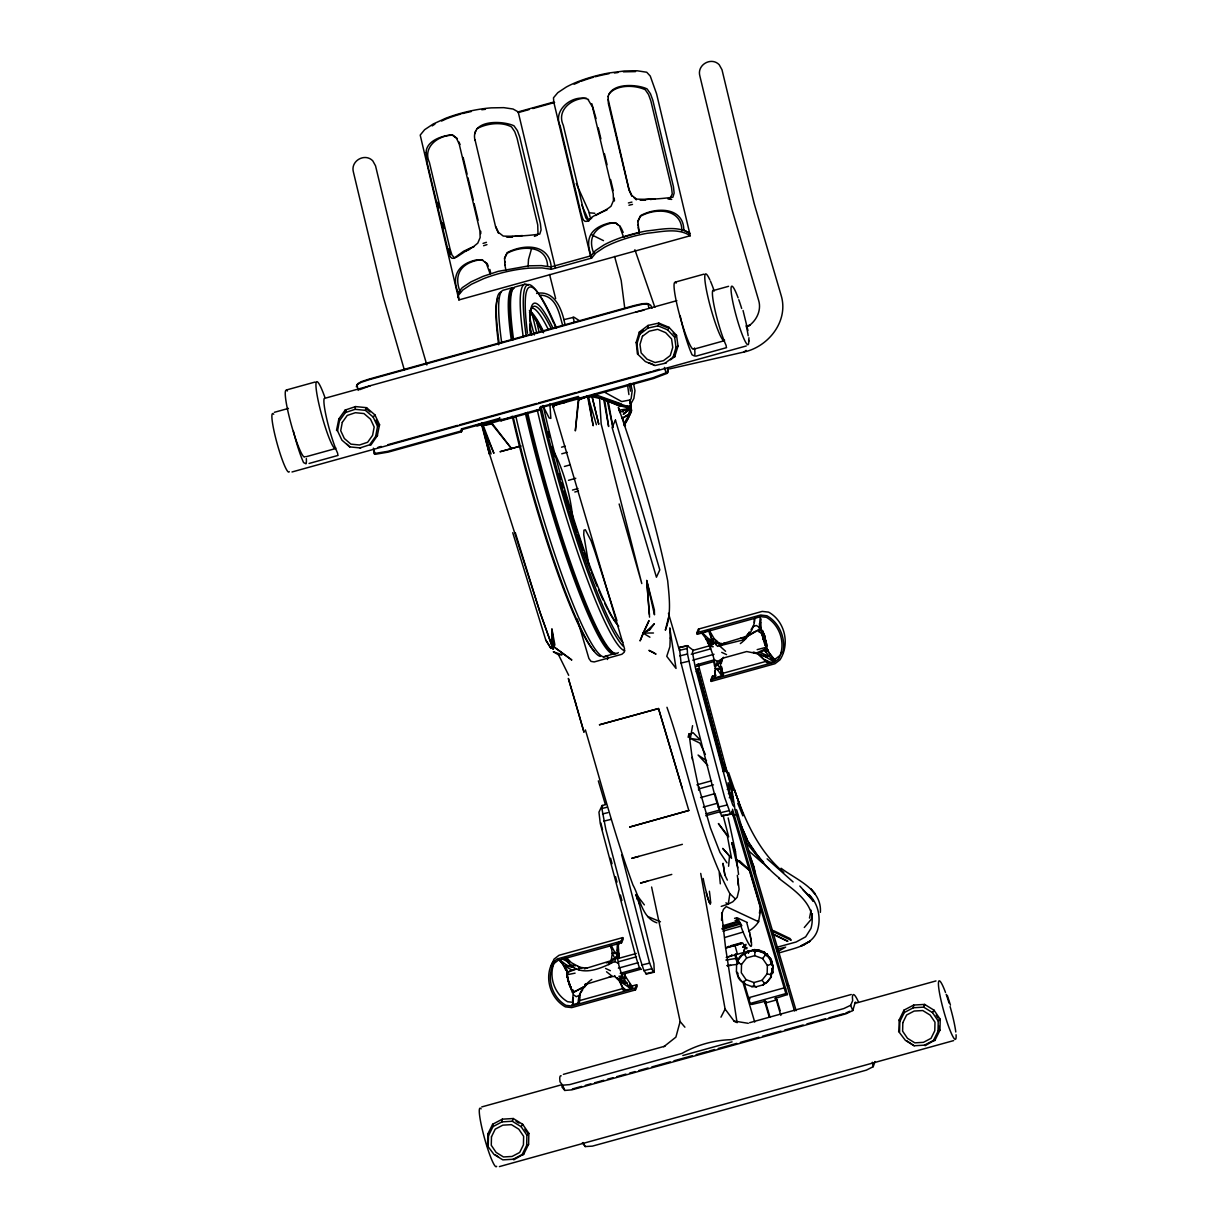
<?xml version="1.0" encoding="UTF-8"?>
<svg xmlns="http://www.w3.org/2000/svg" width="1228" height="1228" viewBox="0 0 1228 1228"><rect width="100%" height="100%" fill="white"/><g stroke="black" fill="none" stroke-linecap="round" stroke-linejoin="round"><path stroke-width="1.5" d="M504.769 265.248L504.785 261.318M611.774 949.275L610.04 945.053L610.991 945.053L612.281 953.189L610.869 963.381C593.277 972.039 575.84 976.46 564.696 957.901L565.755 957.333L570.375 964.824L575.425 965.837M638.146 224.386L639.327 233.32M698.609 790.218L698.64 786.595L710.413 827.872L719.961 852.432L726.976 862.87M572.54 1000.759L573.507 990.535L571.035 988.862L569.976 986.023L566.86 974.786L567.09 970.473L559.201 959.436L567.029 965.392L573.553 967.234L563.821 965.653L571.803 969.936L576.653 968.953L566.645 972.653M722.018 658.653L721.404 663.243M631.806 196.158L629.043 190.14L608.351 103.382L608.167 96.106M729.094 946.22L725.564 948.077M745.949 944.332L743.615 952.498L737.429 954.248L735.019 945.468L741.144 943.733L741.159 942.874L730.813 945.744M551.925 629.074L551.725 641.2L554.028 646.941L571.68 659.912L554.028 646.941L551.925 629.074L554.856 644.746L554.028 646.941M754.299 622.55L754.376 618.743M624.162 425.671L625.912 420.283L631.484 410.843L630.839 403.997L633.878 398.409L634.968 390.673L633.51 383.458M624.53 975.017L632.65 987.343L631.038 988.77C620.063 976.475 615.658 959.452 617.546 943.242L618.789 942.628L617.377 950.748L618.436 949.873M649.412 614.43L646.711 580.491L654.37 609.932L654.478 614.783L646.711 580.491L649.551 617.131M487.577 1144.849L487.838 1133.981L492.643 1124.249L502.313 1119.168L513.289 1118.524L522.683 1124.311L528.869 1133.398L528.593 1144.281L526.659 1145.386L522.161 1154.504L513.104 1159.263L502.82 1159.861L494.009 1154.443L487.255 1145.54L488.222 1145.924L488.483 1135.746L492.965 1126.629L502.022 1121.87L512.306 1121.256L521.117 1126.69L526.904 1135.194L526.659 1145.386M898.927 1030.753L899.188 1019.869L903.992 1010.137L913.663 1005.057L924.638 1004.412L934.032 1010.199L940.218 1019.286L939.942 1030.169L938.008 1031.274L933.51 1040.392L924.454 1045.151L914.169 1045.765L905.358 1040.331L898.604 1031.428L899.571 1031.812L899.832 1021.635L904.315 1012.517L913.371 1007.758L923.656 1007.144L932.466 1012.578L938.253 1021.082L938.008 1031.274M938.806 1029.524L938.883 1026.132M745.242 984.303L743.999 982.124C740.3 981.755 736.6 977.012 738.013 973.39L736.416 971.517L736.616 964.272L738.304 962.921C737.015 959.175 740.699 953.649 744.782 954.709L746.655 957.917L741.528 964.425L741.298 972.73L746.041 979.637L753.946 982.538L762.005 980.297L767.147 973.789L767.377 965.484L762.634 958.577L754.729 955.676L746.655 957.917M767.147 973.789L770.616 974.74L772.489 973.006L772.688 965.761L770.923 964.272L767.377 965.484M772.489 973.006L773.041 965.868L771.798 962.829M761.375 615.612L760.316 616.18L759.011 631.622L761.483 633.341L766.364 648.445L765.474 651.623L773.793 661.708L774.853 661.155L775.236 660.326L767.991 651.408M766.364 646.419L766.042 640.632L766.472 645.437L766.625 643.242M625.866 422.616L630.517 413.038L630.21 399.929L621.736 401.571L603.976 391.87M748.712 341.568L748.942 337.761M761.145 629.012L760.792 622.396M754.729 955.676L755.02 951.332L757.983 949.72L755.02 951.332L753.531 950.272L755.312 949.597L756.74 950.825L758.428 949.889L764.2 951.992M528.055 266.691L528.5 259.43L531.432 249.054M605.665 804.678L602.088 805.522L598.957 812.168L600.262 823.466L636.027 957.395L639.143 966.958L641.123 969.414M638.514 900.738L653.925 963.734L654.278 972.177L646.588 974.004L643.886 970.611L639.635 957.41L605.788 829.238L601.874 808.5L602.088 805.522L603.148 805.721M731.811 811.125L731.596 814.103L730.553 813.888L724.643 797.494L690.796 669.321L687.511 654.033L687.097 645.621L693.329 650.349L692.408 652.36L695.294 667.418L729.632 795.437L732.763 805L734.743 807.456L732.011 790.249L698.164 664.056M721.511 920.294L722.033 913.31L723.445 909.365L726.208 906.586L758.582 921.737L758.121 920.616M731.596 814.103L721.619 816.021L715.863 799.597L681.064 663.059L679.406 647.448L687.097 645.621M725.103 771.522L697.535 668.753L725.103 771.522L723.185 771.384M371.224 444.29L360.019 447.913L349.734 446.885L341.906 440.146L337.546 430.859L339.435 420.851L345.36 412.577L355.076 409.323L355.567 406.575L366.543 407.665L374.908 414.864L379.559 424.781L377.226 436.14L375.661 436.37L369.735 444.643L370.902 444.981L377.533 435.449M573.338 1003.522L571.895 1004.903L579.232 1002.877L580.368 993.084L582.594 990.06M573.353 997.873L572.678 1004.965M728.572 866.247L729.509 856.07L722.709 848.379L731.55 858.295L727.36 836.007L718.38 823.543L728.664 836.805L722.939 814.87M782.896 652.651C785.966 638.545 779.626 622.934 766.947 615.765L760.562 615.028L696.813 632.712L697.274 634.293L760.715 616.656L766.364 617.285C780.302 625.282 786.242 644.546 778.675 658.837L774.223 662.26L710.766 679.836L711.227 681.402L774.991 663.719L779.995 659.82C790.141 644.178 785.045 621.245 768.605 612.127L762.235 611.406L698.471 629.089L696.813 632.712M762.573 631.913L763.877 634.922L762.941 631.867L763.294 632.942M765.996 646.496L766.855 645.084L766.502 646.128M578.173 1003.429C578.02 993.59 584.006 984.979 591.789 979.453M568.134 974.541L567.29 973.282M721.88 670.427L721.373 666.512L723.231 675.461L714.496 677.902C717.536 661.785 710.536 645.682 701.956 632.374L701.004 632.359L703.905 635.705M579.033 1000.467L579.447 997.397M762.634 958.577L764.937 955.537L764.123 951.654M668.631 617.177L665.346 630.194C671.701 614.507 669.245 597.13 667.679 580.752C655.829 521.854 638.084 464.061 618.359 407.404L619.879 412.577M761.099 618.943L760.516 623.026L759.318 623.962M666.957 707.282C688.601 768.989 698.993 835.531 729.877 893.708L728.265 904.084L721.235 906.387M744.183 951.24L745.12 945.637M759.411 913.171L760.378 907.584M690.213 739.118L692.577 725.656M491.093 453.961L482.988 426.699L483.986 424.504M513.104 1119.506L513.289 1118.524L512.306 1121.256M924.454 1005.41L924.638 1004.412L923.656 1007.144M624.361 424.98L628.091 418.548L628.782 414.911M355.567 406.575L345.191 410.06L338.867 418.901L336.533 430.26L337.546 430.859M375.661 436.37L377.549 426.377L373.189 417.075L365.361 410.336L355.076 409.323M737.383 974.94L736.478 971.916M585.004 986.222L585.464 983.858L584.651 986.99M812.383 913.693L811.324 919.173L804.294 927.508M731.781 954.678L731.55 955.86L726.208 957.364L737.429 954.248M809.482 918.083L811.094 910.209M375.215 454.314L388.232 452.119L461.436 431.811L461.528 428.864L499.182 418.426L501.101 420.805L540.458 409.891L540.995 408.31M540.458 409.891L540.55 406.944L578.204 396.506L580.123 398.885L653.327 378.577L667.449 373.235A38.835 4.697 74.5 0 0 667.464 369.536M638.268 354.048L636.887 343.932L639.849 334.2L648 328.06L658.039 325.85L658.791 323.071L668.984 327.323L676.536 335.336L678.025 346.142L674.556 357.21L673.082 357.179L664.931 363.319L654.892 365.545L645.345 361.554L637.393 353.864L636.211 342.366L639.374 331.99L648.077 325.435L658.791 323.071M740.331 643.595C748.543 637.47 754.575 628.168 754.821 617.699L757.522 617.039M770.647 958.93C772.78 960.158 770.063 967.311 771.829 962.107L770.754 959.605M619.158 941.815L618.298 945.314L618.927 956.719M622.519 418.226L628.536 414.742L630.102 408.448L619.234 405.516L591.696 394.848M688.11 737.26L689.031 733.607L692.408 759.472M356.35 386.82L356.934 384.686L361.155 382.322L369.014 379.744L634.231 306.171L642.52 304.268L647.985 303.945L650.625 305.189A37.792 4.559 74.5 0 1 652.083 308.213M651.607 887.03L680.128 1021.542L675.891 1037.138L663.749 1046.763M357.179 385.638L357.716 383.735L361.477 381.601L369.075 379.099L634.155 305.557L642.167 303.73L647.064 303.469L649.428 304.559M760.899 627.539L759.011 631.622L760.899 627.539L761.483 633.341M673.082 357.179L676.045 347.463L674.648 337.332L667.571 329.825L658.039 325.85M461.528 428.864L461.436 431.811L461.989 430.23M767.991 649.75L767.73 650.61L762.619 630.839L760.147 629.166L762.619 630.839M501.101 420.805L501.653 419.239M714.911 665.469L714.573 666.236L714.021 662.936M462.112 429.585L499.305 419.27L499.842 417.766M583.054 1142.516L585.203 1146.568L592.372 1146.138L729.447 1108.362L866.385 1070.125L873.215 1066.687L875.042 1061.514M608.121 96.797C611.206 82.568 637.178 84.164 647.064 88.907L650.456 93.742L652.805 100.174L673.497 186.932L674.141 193.088L672.883 197.217C661.278 198.829 648.568 199.703 636.595 199.089L631.852 195.452L629.028 189.45L608.121 99.238M474.76 133.806L475.835 130.828M748.036 952.836L748.543 951.485L745.519 952.483C743.354 957.748 746.271 949.689 749.049 951.04M748.405 953.143L749.08 951.378M349.734 446.885L347.079 444.29M650.088 629.457L646.511 631.299L654.355 623.732L650.088 629.457L643.088 633.08L640.064 640.939L649.013 620.585L643.088 633.08L649.934 637.209M629.657 415.524L631.484 410.843L630.21 399.929L630.302 403.674M554.642 961.816C547.98 975.846 554.304 994.051 567.612 1001.726L573.246 1002.355M781.653 651.914L780.333 655.199L775.881 658.638L772.259 659.636M551.065 966.359L553.981 959.191L558.986 955.292L622.734 937.609L623.195 939.174L621.537 942.812L558.08 960.373L553.644 963.796C546.061 978.102 552.001 997.351 565.939 1005.364L571.588 1005.978L635.029 988.356L636.687 984.718L631.253 986.237M727.314 947.479L742.556 942.858L745.995 948.016A9.594 1.151 74.5 0 0 746.931 947.555M571.803 969.936L568.042 972.054L566.86 974.786L575.088 973.144M723.384 657.287L723.016 658.116L746.685 651.546L755.803 653.342L760.546 652.621L764.491 650.103L765.643 647.417L757.154 649.643M561.196 1075.851A40.14 4.851 74.5 0 0 559.722 1078.322L559.999 1081.837L562.639 1085.199L569.731 1084.6L681.97 1053.409A105.577 102.692 -46.2 0 1 731.489 1039.671L843.743 1008.587L850.636 1005.318L852.662 1000.651L852.401 997.136A40.14 4.851 74.5 0 1 858.464 1001.956M365.361 410.336L366.543 407.665L366.159 408.602L370.073 411.963M618.728 954.233L617.239 957.625L618.728 954.233L618.881 958.423M562.639 1085.199L564.788 1090.449L571.88 1089.85L708.955 1052.012L845.892 1013.837L852.785 1010.552L854.673 1004.228A32.281 3.899 74.5 0 1 855.855 1002.217M338.867 418.901L339.435 420.851M374.908 414.864L373.189 417.075M360.832 447.775L360.019 447.913M636.211 342.366L636.887 343.932M648.077 325.435L648 328.06M668.984 327.323L667.571 329.825M666.159 363.074L664.931 363.319M678.025 346.142L676.045 347.463M697.274 634.293L698.394 631.867M487.838 1133.981L488.483 1135.746M492.643 1124.249L492.965 1126.629M718.487 644.93L744.582 636.979L747.299 635.521L749.341 631.959M502.313 1119.168L502.022 1121.87M710.766 679.836L712.424 676.198L716.062 675.2M711.227 681.402L712.9 677.779L712.424 676.198M714.496 677.902L714.865 677.073M522.683 1124.311L521.117 1126.69M611.022 960.756L608.766 964.671M528.593 1144.281L523.481 1154.688L522.161 1154.504M621.537 942.812L621.076 941.231L622.734 937.609M614.414 976.429L614.798 975.6M766.364 648.445L755.803 653.342L765.504 656.765L773.793 661.708L768.298 663.243L767.899 662.368M609.288 976.736L614.737 976.429L619.541 981.095L631.038 988.77L623.532 990.582L625.129 989.154M621.076 941.231L557.328 958.914L552.308 962.813C544.081 977.933 550.436 998.517 565.371 1006.868L571.741 1007.605L635.49 989.921L637.163 986.299L636.687 984.718M899.188 1019.869L899.832 1021.635M903.992 1010.137L904.315 1012.517M913.663 1005.057L913.371 1007.758M934.032 1010.199L932.466 1012.578M939.942 1030.169L934.83 1040.592L933.51 1040.392M572.755 992.163L573.507 990.535L572.386 992.654L571.035 988.862M571.342 987.711L569.285 984.733L571.235 987.972L570.099 986.836M610.27 962.414L610.869 963.381L614.537 961.601L617.239 956.075L611.636 961.063L617.239 956.075M722.632 658.945L717.751 664.977L715.187 666.297L717.597 661.416L723.538 657.962M628.091 418.548L629.181 416.353M763.064 985.04L764.154 982.953L767.055 982.385L771.23 977.104L770.585 973.927M720.959 1017.183L725.103 1009.078L700.712 873.415M629.688 401.234L631.161 398.44L632.19 390.704L630.655 383.443M763.693 984.549L766.318 982.814M637.885 221.669L640.325 216.389C655.445 207.593 682.016 208.223 681.847 230.895M504.524 258.663L506.964 253.413C521.179 245.354 547.151 244.802 547.611 266.384M609.18 93.835C616.87 84.379 634.968 84.916 645.253 89.721L648.553 94.541L650.871 100.957L671.562 187.715L672.238 193.886L670.027 198.629M751.06 629.657L753.47 625.758M705.194 631.56L708.51 630.547L711.365 638.238L717.52 646.327L743.232 639.911L745.196 636.795M764.491 650.103L765.474 651.623L767.132 649.228L770.447 655.031M738.013 960.403L742.495 954.724M766.61 982.553L771.077 976.874L770.616 974.74L772.489 973.39L771.706 970.55M457.86 293.031L458.351 297.606L457.86 293.031L462.281 287.644L470.892 281.933L483.08 276.346L498.2 271.357L528.961 265.816L541.425 265.601L550.727 266.967L591.052 255.792L595.365 250.635L603.777 245.063A50.962 14.659 -13.4 0 1 646.895 230.91C660.879 229.605 677.196 225.215 689.86 233.366M742.096 981.817L743.815 982.293L746.041 979.637M690.274 235.73L458.904 299.924L458.412 295.334L462.833 289.962L471.445 284.251L483.632 278.664A50.962 14.659 -13.4 0 1 529.514 268.134L541.978 267.904L551.28 269.285L591.589 258.095L595.918 252.937L604.329 247.381A50.962 14.659 -13.4 0 1 647.448 233.228C661.385 231.923 677.702 227.502 690.274 235.73L656.581 93.835L650.257 76.059L646.726 72.237L637.086 70.763L624.3 70.994L609.334 72.928A50.962 14.659 -13.4 0 0 566.231 87.081L557.819 92.653L553.49 97.795L553.767 102.031L590.99 258.11M737.337 875.303L739.102 889.272L737.168 897.284L732.84 901.751L728.265 904.084L725.886 902.856M456.217 257.358L468.989 248.962A49.35 14.183 -13.4 0 1 473.901 246.797M586.631 396.03L587.567 396.46L593.185 425.763L588.35 397.458L590.699 395.953M780.148 952.636C793.549 948.262 811.969 945.99 817.357 930.732C821.286 918.237 818.447 903.716 808.884 894.475L813.427 901.367L799.827 886.033M619.388 410.137L630.102 408.448L623.394 414.266L630.102 408.448L630.67 410.597M743.815 982.293L744.613 983.766M744.874 945.33L742.725 947.31L745.58 944.992M715.187 666.297L720.729 661.447L720.375 668.692L722.003 676.075L717.751 670.074L715.233 668.416L720.375 668.692L717.751 664.977M628.536 414.742L630.517 413.038L622.673 417.981M674.648 337.332L676.536 335.336L675.446 335.597L673.097 333.095M746.179 951.946L752.718 950.119L754.944 951.884L758.689 949.658M736.723 963.658L737.982 962.629L737.782 960.71M669.521 368.907L744.03 352.006L746.071 350.379M724.366 642.965L720.099 646.327L725.579 651.285M643.365 330.409L640.648 332.45L639.374 331.99L639.849 334.2M670.519 359.804L674.863 356.519L673.88 355.445M579.754 398.072L653.02 377.748L668.155 371.992A37.792 4.559 74.5 0 0 668.17 368.385M477.201 128.541C486.963 123.368 501.561 121.511 511.493 126.898L514.747 131.718L517.049 138.15L537.726 224.908L537.987 233.52L537.327 235.193L534.426 236.375M526.904 1135.194L528.869 1133.398L527.702 1133.459M938.253 1021.082L940.218 1019.286L939.052 1019.347M432.179 125.901L434.927 124.089M612.265 960.311L584.298 968.892M739.302 962.491L736.616 964.272M696.337 669.736L697.811 668.799M618.881 976.26L622.458 976.03L617.899 979.176L620.877 979.299L623.225 977.841L617.899 979.176L626.955 983.106L624.054 983.521M777.431 951.823L785.644 947.126L776.649 949.49M698.271 669.659L696.752 670.519L697.842 673.819M749.863 934.493C756.341 963.289 742.111 931.684 739.977 923.103L721.926 928.583M739.977 923.103L737.782 922.09L723.369 926.572M711.38 643.441L709.124 644.685L714.543 643.18L705.701 638.79L708.464 638.667L712.992 641.062L705.701 638.79L711.38 643.441L714.543 643.18L709.861 646.573L713.253 646.757M804.309 944.685L801.147 945.882L810.204 940.924M746.378 326.786L750.201 324.683L748.19 326.295C756.555 320.784 761.728 310.116 758.597 300.231L731.888 209.19L699.837 75.86C696.783 64.792 711.304 56.488 719.209 64.731L721.987 69.72L754.038 203.05L781.131 295.365C788.944 320.815 768.636 346.695 744.03 352.006M586.355 984.181L612.219 976.306L606.54 971.762M377.549 426.377L379.559 424.781L378.347 424.627L376.167 419.976M717.751 670.074L720.375 668.692M523.803 1154.013L513.826 1159.785L513.104 1159.263M935.153 1039.901L925.175 1045.673L924.454 1045.151M696.184 671.777L697.642 671.01M743.232 639.911L745.918 638.545M801.147 945.882L809.851 941.446M359.666 389.675L370.442 385.684M579.386 995.248L576.3 996.706L573.522 994.818M845.616 1013.161L849.669 1011.243M740.484 924.039L722.371 929.412M584.528 397.151L578.756 399.883L575.333 430.89L578.357 398.793L589.655 396.122L599.571 398.44L601.183 424.09L641.784 583.561L619.142 504.002M734.559 918.344L736.416 917.899L737.414 921.399L722.924 925.743M520.687 446.04L511.508 448.588L491.783 423.998L483.218 425.41L481.944 426.009L489.496 454.36L482.589 426.684L493.902 453.301L483.218 425.41L512.276 417.106M742.894 932.113L724.75 937.486M441.573 121.05L446.547 118.763A46.557 13.385 -13.4 0 1 460.991 114.004M465.259 251.341L469.956 249.207M689.982 734.129L693.129 732.732L700.206 739.931L690.243 738.396L699.883 743.124L705.394 754.468M612.281 953.189L614.752 952.114L617.285 953.757L612.281 953.189L614.507 957.779M751.674 986.652L753.977 985.777L756.509 986.851M752.488 986.652L755.665 986.775M753.271 626.633L756.233 625.451L759.073 627.186M746.317 952.943L742.894 954.233L744.613 954.233M752.718 950.119L754.591 949.49M619.557 226.044L623.502 236.989L639.327 232.629L638.115 227.564M477.922 424.688L483.371 422.908M484.63 423.614L477.385 425.978L476.111 425.272M732.932 815.607L736.355 814.517L738.442 815.852M732.517 809.252L787.394 994.588L774.914 998.579L775.896 999.239M489.128 422.985L491.906 422.125M577.237 619.004L588.903 658.5L591.006 661.385L594.183 661.938L621.875 654.263L624.284 652.16L624.499 648.63L552.784 405.854L578.357 398.793L578.756 399.883L587.567 396.46L588.35 397.458L592.003 396.337L598.711 424.074L592.003 396.337M735.111 920.478L736.938 919.925M741.113 926.065L722.924 931.162M688.831 810.48L629.734 827.027L688.831 810.48L658.515 708.541L599.494 724.766L658.515 708.541L682.123 787.946M652.897 371.148L659.405 369.229M737.414 958.239L725.886 960.035M775.973 947.525L796.112 942.014L805.645 936.826L810.91 928.552C817.925 905.143 794.547 890.622 778.936 878.404M578.695 1000.835L624.008 988.248M458.904 299.924L420.206 135.08L424.627 129.692L433.238 123.982L445.426 118.395A50.962 14.659 -13.4 0 1 491.292 107.864L503.772 107.65L513.043 109.016L518.185 111.901L553.767 102.031M518.216 112.592L529.145 109.568M532.783 108.555L554.626 102.492M524.724 284.267L515.085 286.953A190.202 22.979 74.5 0 0 513.55 339.373M286.569 389.936L315.043 382.046M675.369 282.087L703.844 274.182M564.005 319.633L574.013 317.223L579.57 320.8M274.335 412.316L288.442 408.402M676.858 300.66L324.223 398.471A31.421 3.791 74.5 0 0 327.431 421.787A31.421 3.791 74.5 0 0 337.593 453.147L337.777 454.437M712.716 290.714L728.588 286.308M306.325 456.662L334.799 448.773M695.125 348.813L723.614 340.908M309.072 463.463L338.114 455.404M695.769 356.197L726.608 347.631M387.894 444.689L457.491 425.379M459.318 424.873L536.559 403.444M538.34 402.953L576.208 392.453M578.02 391.947L651.27 371.623M292.003 471.982L746.271 345.958M580.123 398.885L578.327 397.35L541.134 407.665L540.55 406.944M552.784 405.854L566.2 401.51M461.068 430.997L387.802 451.321L373.88 453.623A37.792 4.559 74.5 0 0 373.895 450.016M500.732 419.991L540.09 409.077M553.03 406.99L554.273 406.637M561.549 447.192L565.187 446.178M561.749 453.807L567.198 452.303M564.404 466.471L569.853 464.951M568.503 480.317L575.779 478.291M572.478 490.079L577.943 488.56M574.827 492.014L578.465 491M603.347 656.78L612.987 654.11M692.807 650.456L710.551 645.529M691.257 654.232L710.766 648.814M692.715 660.188L714.005 654.278M696.322 664.839L714.067 659.912M695.677 666.635L713.422 661.723M765.474 651.623L767.377 651.101M723.307 673.19L766.825 661.14M696.905 784.846L711.58 780.778M698.839 788.898L713.453 784.846M727.237 789.404L730.798 788.422L733.147 801.592L729.309 791.676L728.081 782.696L730.798 788.422M700.559 797.601L714.988 793.61L719.286 808.3M728.388 793.595L731.919 792.628M729.279 797.709L732.794 796.726M703.26 807.149L717.444 803.219M705.9 813.872L719.9 809.989M705.732 815.699L719.654 811.831M682.384 844.327L631.729 858.326L638.836 856.407M671.777 874.413L640.54 883.07L647.632 881.121M618.482 958.423L636.227 953.496M618.712 961.708L636.457 956.781M618.39 968.155L637.915 962.752M620.232 973.297L639.742 967.894M621.353 974.618L640.878 969.199M725.948 947.985L741.144 943.733M750.538 950.963L754.959 949.751L756.74 950.825M745.949 952.437L752.979 950.487M756.126 986.79L763.156 984.841M743.615 981.279L750.185 1003.476L785.859 993.59L787.394 994.588M765.059 1003.107L777.109 999.761M563.376 1074.362L665.039 1046.149M749.571 1022.709L851.25 994.496M481.729 1106.935L561.135 1084.907M854.749 1003.46L935.997 980.926M682.814 1055.512L732.088 1041.851M572.401 1088.96L581.627 1086.396M585.326 1085.368L590.868 1083.833M594.552 1082.82L603.792 1080.256M607.476 1079.228L613.018 1077.693M616.702 1076.664L625.942 1074.101M629.626 1073.088L635.168 1071.553M638.867 1070.524L648.092 1067.961M651.792 1066.932L670.242 1061.821M673.942 1060.792L692.392 1055.666M696.092 1054.652L707.159 1051.582M709.016 1051.061L714.558 1049.526M718.242 1048.497L736.708 1043.386M740.392 1042.357L758.858 1037.23M762.542 1036.217L781.008 1031.09M784.707 1030.062L803.158 1024.95M806.857 1023.922L825.308 1018.795M829.007 1017.782L843.774 1013.683M499.412 1166.6L953.665 1040.592M520.887 445.979L500.011 451.735L511.508 448.588L491.691 422.831L491.783 423.998L485.766 424.55M619.234 405.516L630.916 406.268M378.055 447.268L381.248 446.439M635.659 312.127L643.902 310.162M688.156 645.821L679.406 647.448M679.176 650.426L686.882 648.584M679.775 655.875L687.511 654.033M681.064 663.059L688.847 661.201M601.874 808.5L607.231 807.226M602.503 813.949L607.845 812.675M603.838 821.118L610.915 819.429M717.996 807.164L726.838 805.061M719.992 812.829L728.879 810.71M721.619 816.021L730.553 813.888M641.845 964.962L649.627 963.12L653.25 971.962L654.278 972.177M643.886 970.611L651.623 968.769M645.544 973.804L653.25 971.962M770.432 959.175L766.963 954.141L764.937 953.818L766.763 953.788L767.101 955.23L765.244 955.077L764.645 952.145C764.292 957.656 770.601 954.555 771.675 961.263M483.556 425.686L481.944 426.009L482.988 426.699M710.229 903.823L710.567 901.935M727.037 965.622L736.861 964.41M765.504 656.765L768.851 656.182L760.546 652.621M606.264 962.813L609.195 962.384M483.218 425.41L486.395 424.98M741.037 637.961L743.661 637.624M614.414 72.989L617.976 72.529M645.391 200.164L640.11 200.103M650.364 199.519L653.68 199.089M512.168 237.188L506.489 237.05M536.59 293.461C554.949 289.701 562.27 310.147 564.941 324.392M727.298 965.699L730.844 965.377M563.821 965.653L567.029 965.392M655.307 198.859L648.077 199.289A49.35 14.183 -13.4 0 0 641.016 200.302M586.969 968.155L580.598 967.403M558.556 654.846L562.01 654.739L553.291 651.776L558.556 654.846L568.702 675.323M482.788 260.09L477.769 260.198C459.456 263.882 453.761 276.423 460.377 292.341L458.121 292.709C451.213 276.269 458.059 263.79 476.51 259.906L481.714 259.707L486.227 263.053L490.187 274.013M628.322 410.121L622.811 410.275L623.624 411.979L620.017 411.457M722.739 767.5L723.092 769.311L724.981 769.265M623.333 71.823L635.536 71.608M643.088 633.08L653.465 632.988M568.042 972.054L565.663 969.951L563.207 964.671M722.663 674.648L723.614 674.648M631.699 987.343L632.65 987.343M754.806 652.329L753.056 652.298L754.452 653.081M710.736 632.773L714.113 638.606L719.24 643.272M552.754 405.225L553.966 405.271M725.149 770.739L723.246 770.662L723.092 769.311M718.917 643.272L721.435 643.395M578.833 1002.002L579.616 1002.048M586.416 98.255C572.202 97.81 556.115 110.044 563.314 125.317L583.991 212.076L585.848 217.924L588.688 221.286M589.394 212.812L594.828 213.273M714.65 671.087L715.448 677.902M668.032 199.013L671.701 199.412M454.82 258.341L451.965 255.01L450.093 249.161L429.401 162.403C422.248 146.869 438.703 134.865 453.009 135.233L457.369 138.626M768.851 656.182L758.996 654.892L768.298 663.243M725.103 1009.078L733.991 1021.021L748.282 1023.323M577.851 966.359L581.857 968.401L571.358 962.66L566.338 957.564M482.251 423.215L485.92 424.197M540.903 295.134C556.315 296.224 559.17 313.155 562.562 325.052M601.996 399.161L603.746 399.683L608.627 426.5L604.79 400.681M605.496 400.205L619.142 405.9M481.345 423.414L484.906 424.474M656.903 922.827C641.722 917.776 639.895 897.392 632.973 885.05C614.292 834.257 600.784 781.745 585.388 729.908M735.91 859.938L739.594 861.028L749.801 870.667L760.915 908.244L758.582 921.737A29.718 29.196 24.6 0 1 748.635 931.162M561.058 401.663L564.634 402.753M600.584 397.504L628.828 406.821M481.683 422.816L485.29 423.998M591.835 234.886L603.485 240.642M594.214 394.249L620.969 403.812M757.569 950.318L763.985 952.682M757.154 950.656L764.062 953.174M745.028 984.104L751.95 986.621M565.663 969.951L567.09 970.473M769.833 654.048L772.612 657.809M658.837 324.1L666.789 327.416M648.66 362.613L653.756 364.731M647.739 916.487L660.449 921.798M614.537 961.601L618.62 963.32M747.1 922.381L737.276 917.853L741.85 925.728M765.351 659.958L771 662.583M741.528 964.425L737.982 962.629M721.726 652.36L726.562 654.616M605.558 968.447L610.393 970.703M773.394 930.563L790.095 938.576L791.154 940.264L774.315 932.175A19.924 10.008 78.3 0 1 771.568 930.21M773.026 934.001L787.885 941.139M772.919 934.293L787.486 941.277M714.512 639.788L711.365 638.238L709.753 629.933M561.902 958.761L567.459 961.57M623.502 236.989L624.407 237.464M713.683 659.313L717.597 661.416M735.342 898.942L729.877 893.708M684.272 230.219L689.722 233.427M588.55 99.56C574.274 93.098 552.109 109.399 560.168 125.839L580.859 212.597C582.133 215.407 582.517 222.667 586.984 221.316C593.6 214.102 603.869 212.49 611.083 206.15L613.463 200.532L613.217 193.824L592.525 107.066L588.043 99.545M906.678 1040.791L914.169 1045.765M516.052 1121.317L518.984 1123.129M495.329 1154.903L498.461 1156.837M771.215 658.899L774.853 661.155M620.877 979.299L626.955 983.106L619.541 981.095L624.484 990.597M764.445 983.137L762.005 980.297M620.508 226.505L615.044 222.713L609.717 222.882C590.192 227.825 584.82 238.508 591.159 255.762M485.029 262.132L487.148 263.483L488.253 266.077M786.626 984.242L788.698 985.577M785.705 988.862L784.17 987.88L748.497 997.765L750.032 998.763M750.185 1003.476L751.72 1004.489L765.336 1001.234L766.333 1001.894M706.514 760.685L698.087 755.036L707.804 765.474M781.085 868.242C796.358 879.847 822.023 888.98 820.381 912.343M628.92 985.823L632.266 988.156M765.52 645.16L766.395 646.081L764.522 643.303L766.763 646.051M733.991 1021.021L735.557 1022.187M758.229 653.879L767.531 663.181M346.158 410.843L345.191 410.06L345.36 412.577M793.104 881.934L767.116 858.832M736.769 860.014L749.801 870.667M750.477 858.05L754.13 866.999L755.128 873.753L754.314 873.077M771.384 964.011L772.719 965.131L770.294 960.971M749.003 851.111L762.511 862.977M561.043 961.908L563.483 964.087M618.436 225.169L616.18 223.112L611.145 223.204C594.321 227.103 587.521 238.171 593.891 253.567M634.032 197.662L636.38 199.826M779.626 878.358C761.836 864.036 747.576 845.171 739.87 823.574M739.471 861.074L749.372 870.422M769.542 869.255L762.726 862.762L746.517 839.338M803.051 889.87L809.191 895.78M701.956 632.374L708.464 638.667M783.786 872.463C758.459 851.25 744.889 820.135 734.344 789.589L743.047 814.256M558.418 959.375L561.595 962.629M757.169 855.041L763.632 862.348M680.128 1021.542L684.902 1027.191M564.788 1090.449L562.025 1087.133L562.01 1085.414M746.179 842.439L757.876 857.006M637.148 895.519L644.378 904.882M582.379 1142.7L585.203 1146.568M850.636 1005.318L852.785 1010.552M767.377 955.737L771.522 961.785M737.583 975.492L741.727 981.54M721.051 672.253L723.231 675.461M936.15 1015.08L938.085 1017.92M524.801 1129.192L526.735 1132.032M565.924 969.092L568.011 972.284M570.621 986.974L571.235 987.972M545.769 640.064L550.942 648.369L545.769 640.064L512.736 532.722M629.749 983.996L631.054 986.222M619.142 979.913L623.532 990.582M536.836 320.293L543.513 332.788M610.991 945.053L614.752 952.114M495.667 226.428L498.507 232.414L503.25 236.068C515.315 236.605 528.071 235.699 539.767 234.087L541.087 229.958L540.427 223.803L519.751 137.045L517.387 130.613L513.949 125.778C502.052 120.359 470.14 119.454 474.99 140.391M554.672 453.117C564.926 473.993 570.636 497.11 573.077 520.196M623.195 232.399L621.061 227.794M569.777 984.779L567.597 979.069L569.777 984.779L568.856 981.893M724.827 874.904L723.046 863.438L724.827 874.904L727.344 880.108M635.997 894.966L639.635 904.437M762.772 637.363L764.967 642.981L762.772 637.363L763.601 640.417M543.083 406.038L549.162 417.965L550.85 418.395L549.868 403.92M737.767 867.858L731.719 842.669L735.449 851.511L738.581 874.443M576.27 183.54L588.811 211.446L590.085 216.819M581.734 204.984L588.78 220.672M739.548 822.238L747.131 839.353L740.192 823.574M498.445 233.151L495.682 227.134L474.99 139.67M458.965 141.957L460.055 144.536M591.789 103.674L596.071 118.609M731.719 842.669L735.449 851.511L728.189 817.925M621.798 416.86L625.451 425.625M568.011 978.839L566.799 974.633L568.011 978.839L567.397 976.137M578.495 968.125L579.34 970.151L578.849 967.372M763.831 640.31L765.781 645.099M568.41 981.986L570.36 986.759M761.928 632.788L763.294 637.317L761.928 632.788L762.158 634.646M737.69 803.189L742.848 815.868M763.033 632.727L763.877 634.922M764.522 643.303L765.366 645.498M723.937 763.263L733.561 790.402M634.891 249.729L654.877 307.322M614.583 256.437L621.184 280.414L624.73 307.982M728.603 772.473L738.903 802.667M872.34 1062.266L873.215 1066.687M947.295 995.355L950.441 1005.103M765.244 637.716L764.369 634.968L766.364 643.318M616.932 620.616L595.027 552.001L591.129 540.873L585.388 529.775L583.945 530.174L583.745 534.748L588.642 563.99M489.834 454.989L539.859 611.836L553.168 649.213L539.859 611.836L515.33 532.798M762.45 634.784L764.092 640.233M679.069 649.198L668.446 613.309M767.377 954.171L767.822 955.645M567.014 976.46L568.671 981.909M664.409 367.402L666.205 373.389M771.629 968.539L772.842 972.607M373.373 448.143L375.154 454.13M698.471 629.089L698.947 630.655M796.128 1010.629L736.723 810.081L734.666 808.776L794.562 1011.012M732.057 811.938L785.859 993.59M776.971 999.93L780.164 1010.675M775.559 997.55L780.854 1015.418M588.35 397.458L596.394 424.75M765.274 1001.234L770.048 1017.352M764.384 1000.651L769.158 1016.738M735.465 953.788L738.181 962.952M734.897 955.138L737.598 964.256M743.001 982.507L754.713 1022.064M598.343 780.87L605.266 804.186M635.029 988.356L635.49 989.921M426.837 364.962L407.589 299.156L375.538 165.826L372.775 160.837C364.854 152.594 350.333 160.899 353.388 171.966L383.213 296.731L404.396 370.119M763.555 632.865L764.983 637.793M649.627 963.12L621.629 854.657M555.639 298.588L549.576 274.473M764.798 637.808L765.643 640.862M529.867 327.83L531.862 335.121M627.523 384.824L628.905 394.572M743.047 310.484L747.944 330.516M529.882 318.605L534.303 334.983M610.592 858.234L612.066 863.745M615.52 876.608L616.993 882.118M620.432 894.966L621.921 900.477M602.503 829.852L600.876 822.944M698.333 675.661L722.264 765.412M746.777 922.673L749.387 932.543M624.668 973.743L625.681 977.672M573.108 317.192L574.182 321.567M749.709 932.129L751.429 942.551M531.97 313.263L536.805 333.371M683.796 230.096C683.704 206.811 655.998 206.964 640.54 215.652L637.931 220.963L638.146 225.937M598.266 127.85L600.906 138.917M604.422 153.684L607.062 164.767M610.592 179.534L613.232 190.601M591.052 255.792L591.589 258.095M518.185 111.901L555.409 267.98M551.28 269.285C551.203 244.311 525.2 243.113 507.195 252.615L504.585 257.926L504.785 262.945M504.754 264.527L505.982 270.313M463.14 157.445L467.101 174.069M467.975 177.753L473.256 199.903M474.146 203.602L478.106 220.211M489.834 269.392L490.632 272.769M437.935 202.098L439.271 207.686M442.817 222.56L444.152 228.147M449.018 248.609L450.354 254.196M535.976 318.789L539 331.667M647.985 303.945L648.937 308.243M703.23 878.48C703.767 883.454 713.882 924.039 709.385 891.236M356.934 384.686L358.223 390.397M754.038 986.023L753.946 982.538M583.146 549.806L579.002 538.478L579.002 540.228M771.077 974.725L771.414 976.337L770.739 973.19M607.261 400.742L612.956 427.574L608.305 401.725M636.104 894.383L637.117 899.234M692.285 757.415L698.87 788.913M629.243 383.796L630.532 391.133M737.076 1022.74L725.518 947.218L721.634 912.941M726.285 346.664L726.086 345.375A31.421 3.791 74.5 0 1 714.635 308.366A31.421 3.791 74.5 0 1 714.328 290.944M762.312 631.99L762.711 634.707M566.891 973.65L567.29 976.383M578.204 396.506L578.327 397.35M499.182 418.426L499.305 419.27M766.257 643.564L766.472 645.437M719.27 872.74L720.314 883.822M737.767 878.726L738.243 885.281M614.23 198.092L614.43 200.993M480.747 231.278L480.762 233.642M574.151 84.256A46.557 13.385 -13.4 0 1 579.37 82M581.028 81.355A46.557 13.385 -13.4 0 1 593.661 77.195M595.334 76.735A46.557 13.385 -13.4 0 1 609.057 73.68M462.649 113.544A46.557 13.385 -13.4 0 1 471.245 111.533M481.79 109.752A46.557 13.385 -13.4 0 1 485.382 109.323M483.602 245.723A49.35 14.183 -13.4 0 1 486.963 244.648M483.049 243.405A49.35 14.183 -13.4 0 1 486.426 242.33M507.901 237.265A49.35 14.183 -13.4 0 1 513.227 236.467M514.946 236.252A49.35 14.183 -13.4 0 1 522.483 235.576M628.951 205.26A49.35 14.183 -13.4 0 1 632.497 204.416M588.872 220.487A49.35 14.183 -13.4 0 1 591.727 218.108M595.672 215.499A49.35 14.183 -13.4 0 1 607.062 209.881M628.398 202.942A49.35 14.183 -13.4 0 1 631.944 202.098M709.416 902.58A8.35 1.013 74.5 0 1 706.315 892.572M607.645 656.243A204.216 24.667 74.5 0 1 607.461 659.497M496.665 1166.278A30.362 3.669 74.5 0 1 484.154 1136.852A30.362 3.669 74.5 0 1 481.13 1108.853M956.059 1034.744A30.362 3.669 74.5 0 1 948.599 1026.47A30.362 3.669 74.5 0 1 938.56 986.253A30.362 3.669 74.5 0 1 945.499 992.454M946.174 994.312A30.362 3.669 74.5 0 1 949.075 1003.107M950.088 1006.546A30.362 3.669 74.5 0 1 955.783 1031.98M289.255 471.644A30.362 3.669 74.5 0 1 276.76 442.233A30.362 3.669 74.5 0 1 273.737 414.235M748.666 340.125A30.362 3.669 74.5 0 1 741.205 331.852A30.362 3.669 74.5 0 1 731.167 291.635A30.362 3.669 74.5 0 1 738.105 297.821M738.78 299.693A30.362 3.669 74.5 0 1 741.666 308.489M746.179 325.405A30.362 3.669 74.5 0 1 748.159 335.751M293.415 431.228A31.421 3.791 74.5 0 0 303.577 462.588L306.002 463.816A38.175 4.62 74.5 0 0 306.325 458.581M680.235 316.01A31.421 3.791 74.5 0 0 692.07 354.815L694.511 356.043A38.175 4.62 74.5 0 0 694.541 347.984M305.066 456.524A34.66 4.191 74.5 0 1 290.806 422.939A34.66 4.191 74.5 0 1 287.352 390.98M335.781 447.99A34.66 4.191 74.5 0 1 324.652 425.195A34.66 4.191 74.5 0 1 315.934 384.824A34.66 4.191 74.5 0 1 324.791 397.089M724.597 340.141A34.66 4.191 74.5 0 1 708.648 300.046A34.66 4.191 74.5 0 1 709.845 279.831M710.429 281.12A34.66 4.191 74.5 0 1 713.591 289.24M693.881 348.66A34.66 4.191 74.5 0 1 679.606 315.074A34.66 4.191 74.5 0 1 676.152 283.115M529.452 312.204A164.782 19.909 74.5 0 1 541.962 331.591M594.49 651.377A186.149 22.488 74.5 0 1 512.229 416.169M498.675 344.776A186.149 22.488 74.5 0 1 497.893 297.867M600.308 656.397A189.02 22.841 74.5 0 1 513.197 416.814M499.029 342.474A189.02 22.841 74.5 0 1 500.778 292.141M606.417 655.859A190.202 22.979 74.5 0 1 515.699 415.693M501.684 342.673A190.202 22.979 74.5 0 1 503.204 290.238L512.828 287.567A190.202 22.979 74.5 0 0 511.308 340.002M616.057 653.189A190.202 22.979 74.5 0 1 525.323 413.022M613.893 653.004A189.373 22.887 74.5 0 1 526.628 412.961M512.659 340.263A189.373 22.887 74.5 0 1 514.179 288.058M618.298 652.559A190.202 22.979 74.5 0 1 527.579 412.393M624.868 650.825A190.202 22.979 74.5 0 1 537.219 409.722M523.205 336.702A190.202 22.979 74.5 0 1 528.27 285.126M623.302 646.296A189.02 22.841 74.5 0 1 539.767 407.466M526.014 334.983A189.02 22.841 74.5 0 1 553.659 323.01M554.35 324.576A189.02 22.841 74.5 0 1 555.747 327.815M622.857 642.336A186.149 22.488 74.5 0 1 541.072 406.238M527.487 333.264A186.149 22.488 74.5 0 1 556.53 327.999M618.743 626.249A169.387 20.462 74.5 0 1 543.16 405.501M530.956 334.476A169.387 20.462 74.5 0 1 552.861 327.83M616.947 623.87A166.517 20.124 74.5 0 1 608.674 611.176M607.906 609.763A166.517 20.124 74.5 0 1 604.744 603.47M603.101 600.016A166.517 20.124 74.5 0 1 598.589 589.916M597.038 586.247A166.517 20.124 74.5 0 1 591.282 571.864M590.622 570.16A166.517 20.124 74.5 0 1 583.96 552.063M583.361 550.328A166.517 20.124 74.5 0 1 577.82 534.149M577.206 532.292A166.517 20.124 74.5 0 1 570.452 511.262M569.899 509.466A166.517 20.124 74.5 0 1 564.404 491.2M563.376 487.654A166.517 20.124 74.5 0 1 561.887 482.512M560.92 479.074A166.517 20.124 74.5 0 1 559.461 473.901M554.78 456.678A166.517 20.124 74.5 0 1 552.093 446.378M549.806 437.291A166.517 20.124 74.5 0 1 548.44 431.796M530.358 333.801A166.517 20.124 74.5 0 1 529.836 324.253M529.821 320.661A166.517 20.124 74.5 0 1 550.773 327.615M531.371 308.228A165.335 19.97 74.5 0 1 548.241 329.365M529.391 310.392A165.335 19.97 74.5 0 1 543.16 330.777M426.116 152.548L427.144 162.787L447.836 249.53C449.202 252.231 449.448 259.599 453.884 258.279L463.585 251.249L473.363 246.751L477.769 243.159L480.148 237.541L479.887 230.833L459.211 144.075L456.463 138.196L451.95 134.85C442.249 135.571 426.116 140.867 426.116 152.548M491.476 1136.76L491.277 1145.294L496.112 1152.417L503.48 1156.96L512.091 1156.454L519.674 1152.463L523.435 1144.834L523.635 1136.314L518.799 1129.192L511.431 1124.648L502.82 1125.155L495.237 1129.131L491.476 1136.76M715.817 642.582L715.77 644.715L716.17 641.814L715.817 642.582M902.826 1022.648L902.626 1031.182L907.461 1038.305L914.829 1042.848L923.441 1042.342L931.024 1038.351L934.784 1030.722L934.984 1022.203L930.149 1015.08L922.781 1010.537L914.169 1011.043L906.586 1015.019L902.826 1022.648M670.212 638.069L669.905 646.649L666.758 656.32L676.029 668.431L669.767 627.892L670.212 638.069M619.081 953.465L618.82 955.645L619.081 953.465M342.29 422.355L340.709 430.721L344.347 438.503L350.901 444.137L359.497 444.996L367.648 442.264L372.591 435.341L374.172 426.976L370.534 419.193L363.964 413.56L355.368 412.7L347.232 415.432L342.29 422.355M722.31 659.482L720.483 663.274L722.31 659.482M642.444 336.303L639.972 344.454L641.139 352.912L647.049 359.205L655.046 362.536L663.442 360.679L670.258 355.552L672.744 347.401L671.578 338.943L665.653 332.65L657.671 329.319L649.274 331.176L642.444 336.303M624.975 976.444L624.039 979.038L625.328 978.44L624.975 976.444M615.458 420.099L612.081 427.467L656.427 577.221L659.804 569.853L615.458 420.099M617.484 977.887L617.131 978.639L616.594 977.795L617.484 977.887M611.943 959.099L611.344 960.219L611.943 959.099M586.646 984.564L582.548 988.862L586.646 984.564M748.65 633.479L747.008 635.137L749.909 633.433L748.65 633.479M584.206 986.606L573.553 992.331L584.206 986.606M754.391 631.837L748.19 635.843L758.996 629.764L754.391 631.837M708.663 643.257L707.62 642.797L708.663 643.257M652.544 652.053L648.921 650.364L656.013 654.125L652.544 652.053M716.523 641.062L715.755 640.525L717.52 643.318L716.523 641.062M815.3 894.045L810.925 889.026L815.3 894.045M575.625 702.953L568.349 678.439L584.006 732.241L575.625 702.953"/></g></svg>
